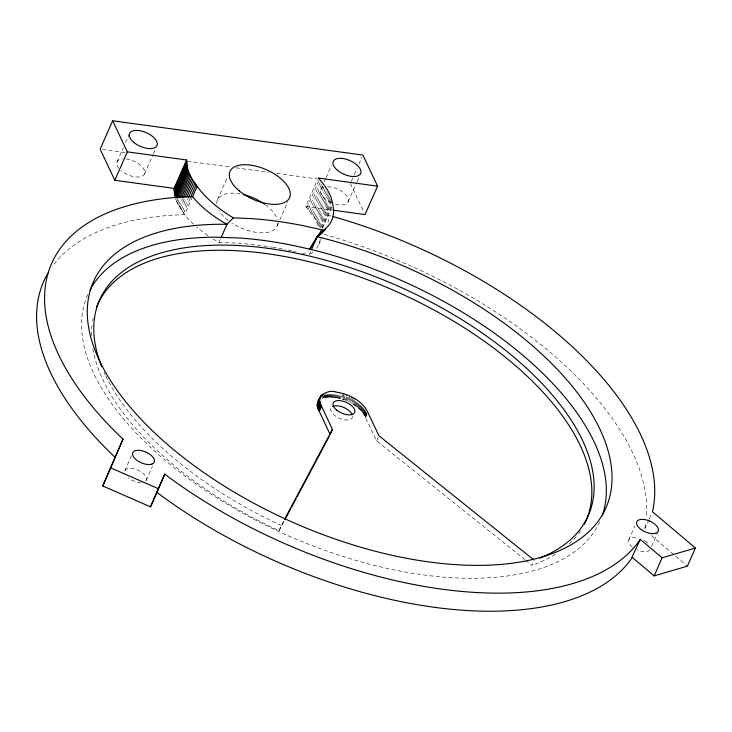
<?xml version="1.0" encoding="UTF-8"?>
<svg xmlns="http://www.w3.org/2000/svg" width="732" height="732" viewBox="0 0 732 732"><rect width="100%" height="100%" fill="white"/><g stroke="black" fill="none" stroke-linecap="round" stroke-linejoin="round"><path stroke-width="0.55" stroke-dasharray="3.66 2.75" d="M117.047 161.864L123.315 147.663M125.547 142.584L129.134 134.468M144.451 173.978L152.951 154.699M153.4 153.683L155.193 149.63M193.568 224.267A78.159 38.961 23.8 0 1 184.83 214.961L177.437 203.395L176.064 200.165L176.961 198.134M176.705 201.776L178.05 198.729M177.437 203.395L179.669 198.326M178.242 205.033L180.932 198.939M179.139 206.671L182.716 198.555M180.118 208.327L184.592 198.171M181.179 209.983L186.102 198.82M182.314 211.64L188.133 198.445M183.54 213.296L190.247 198.079M192.608 196.615L184.629 214.696L182.268 214.741A325.667 162.339 23.8 0 0 52.356 266.439M217.477 199.799L227.771 176.458M213.076 238.943A78.159 38.961 23.8 0 0 216.901 241.212L218.987 242.393L221.265 237.223M124.843 470.758L131.486 455.688M146.29 480.238L152.485 466.174M277.053 226.133L279.285 221.064M279.734 220.048L287.795 201.785M331.102 199.964L319.015 227.359L314.412 217.614L305.756 206.451L317.395 180.063M306.873 207.668L319.408 179.249M308.328 209.315L320.854 180.905M309.7 210.981L322.226 182.561M320.726 189.789L322.519 185.727M324.303 181.673L325.649 178.626M326.097 177.611L331.468 165.432M310.99 212.637L323.526 184.226M312.216 214.302L324.743 185.882M313.351 215.958L325.886 187.548M314.412 217.614L326.948 189.204M315.391 219.261L327.927 190.851M316.288 220.908L328.824 192.498M317.102 222.546L329.18 195.142M317.825 224.166L330.361 195.746M318.466 225.767L330.992 197.356M319.93 227.927L332.017 200.522M309.169 254.754L311.448 249.585M321.202 227.451L331.047 205.125M321.943 227.963L331.34 206.653M322.538 228.274L331.944 206.955M318.749 244.57L321.851 237.543M351.259 181.463L353.94 175.378M354.389 174.362L357.079 168.269M358.872 164.215L362.001 157.106M348.13 201.904L356.63 182.625M357.079 181.609L358.872 177.547M322.016 397.65L323.388 394.557M322.062 398.446L323.123 398.025L325.401 392.864M323.123 398.025L325.502 393.706M323.681 397.842L326.545 392.508M324.267 397.677L324.88 397.531L327.158 392.361M324.88 397.531L325.502 397.403L327.78 392.233M325.502 397.403L326.152 397.293L328.43 392.123M326.152 397.293L326.82 397.202L329.098 392.032M326.82 397.202L327.506 397.128L329.784 391.968M327.506 397.128L328.211 397.083L330.489 391.913M328.211 397.083L328.924 397.046L331.203 391.876M328.924 397.046L329.656 397.028L331.935 391.867M329.656 397.028L330.407 397.037L332.685 391.867M330.407 397.037L331.166 397.064L333.453 391.895M331.166 397.064L331.944 397.11L334.222 391.94M331.944 397.11L332.731 397.174L335.009 392.004M332.731 397.174L333.527 397.256L335.805 392.087M333.527 397.256L334.341 397.357L336.619 392.187M334.341 397.357L335.155 397.476L337.434 392.306M335.155 397.476L335.979 397.613L338.257 392.453M335.979 397.613L336.812 397.778L339.09 392.608M92.827 348.825A267.052 133.123 23.8 0 0 279.038 530.663L283.979 520.498M336.812 397.778L337.653 397.952L339.932 392.782M337.653 397.952L338.495 398.144L340.773 392.983M338.495 398.144L339.337 398.354L341.615 393.194M339.337 398.354L340.188 398.592L342.466 393.423M343.317 393.67L341.039 398.839L340.188 398.592M344.168 393.935L341.89 399.105L344.443 400.001L346.721 394.832M342.741 399.388L345.019 394.219M343.592 399.681L345.87 394.521M345.284 400.331L347.563 395.161M346.126 400.669L348.405 395.509M346.959 401.035L349.237 395.866M350.07 396.241L347.792 401.411L348.606 401.795L350.884 396.634M351.699 397.037L349.42 402.197L350.225 402.618L352.504 397.449M353.3 397.879L351.021 403.039L351.799 403.478L354.078 398.318M354.846 398.766L352.568 403.936C357.939 407.267 363.374 411.558 365.597 417.697L376.706 440.966L524.78 559.614M353.327 404.393L355.606 399.233M354.068 404.869L356.347 399.699M354.791 405.354L357.07 400.184M355.505 405.839L357.783 400.678M356.2 406.342L358.479 401.182M356.868 406.855L359.147 401.685M357.527 407.367L359.805 402.197M358.168 407.889L360.446 402.728M358.781 408.419L361.068 403.25M359.385 408.95L361.663 403.79M359.961 409.49L362.239 404.329M360.51 410.03L362.788 404.869M361.041 410.579L363.319 405.418M361.544 411.128L363.822 405.967M362.029 411.677L364.307 406.516M362.486 412.235L364.765 407.065M362.916 412.784L365.204 407.623M363.328 413.342L365.607 408.172M363.703 413.891L365.982 408.731M364.06 414.449L366.339 409.28M364.39 414.998L366.668 409.829M364.682 415.547L366.961 410.377M364.957 416.087L366.778 411.951M365.195 416.627L367.473 411.466M365.414 417.167L367.693 411.997M365.597 417.697L366.961 414.596M376.706 440.966L378.984 435.796M525.668 560.328L531.908 565.333L534.195 560.163M628.815 539.841L635.019 525.777M648.881 519.738L644.453 529.785L644.81 528.358A325.667 162.339 23.8 0 0 645.825 522.657M649.321 518.732L651.535 513.708M651.59 546.31L657.345 533.244M279.038 530.663L284.364 520.653M218.987 242.393L237.058 243.152A280.072 139.611 23.8 0 1 271.563 247.114M102.398 149.502L125.044 152.604M187.319 161.141L231.477 167.198M236.006 167.82L268.836 172.322M276.769 173.402L317.523 178.992M305.756 206.451L332.603 210.13M291.601 250.792L289.369 250.317A280.072 139.611 23.8 0 0 284.885 249.447M293.532 251.195L295.472 251.607M302.398 253.153L305.418 253.848M331.029 215.958L328.329 215.455A78.159 38.961 23.8 0 1 327.991 222.601M651.324 535.595L687.421 566.111M350.363 183.494L364.097 212.573M175.515 198.573L176.064 200.165M324.111 234.341A325.667 162.339 23.8 0 1 646.475 516.829M320.259 239.309A78.159 38.961 23.8 0 1 316.7 248.121M312.793 252.247A78.159 38.961 23.8 0 1 310.359 254.022M207.925 235.603A78.159 38.961 23.8 0 1 196.551 226.938M272.661 247.297A280.072 139.611 23.8 0 1 283.769 249.237M649.952 549.851A11.721 5.847 23.8 0 1 637.16 549.915M632.402 547.069A11.721 5.847 23.8 0 1 629.062 539.393A11.721 5.847 23.8 0 1 638.487 538.038M644.087 540.344A11.721 5.847 23.8 0 1 644.773 540.756M645.112 540.966A11.721 5.847 23.8 0 1 649.092 544.526M145.558 481.244A11.721 5.847 23.8 0 0 141.788 472.323A11.721 5.847 23.8 0 0 127.734 468.645L127.469 468.718A11.721 5.847 23.8 0 0 124.586 472.186M140.974 482.635A11.721 5.847 23.8 0 1 128.146 477.749M580.531 530.673A267.052 133.123 23.8 0 1 576.615 536.007M576.011 536.748A267.052 133.123 23.8 0 1 569.331 543.803M555.442 554.307A267.052 133.123 23.8 0 1 531.908 565.333M91.527 335.54A267.052 133.123 23.8 0 1 92.278 322.894M92.571 321.009A267.052 133.123 23.8 0 1 93.11 318.219M352.659 416.426A11.721 5.847 23.8 0 1 339.868 418.475A11.721 5.847 23.8 0 1 331.267 407.623M327.515 186.724A14.979 7.466 23.8 0 1 348.075 198.299A14.979 7.466 23.8 0 1 333.81 203.615M331.386 202.663A14.979 7.466 23.8 0 1 323.754 187.291M126.06 158.926A14.979 7.466 23.8 0 1 143.124 168.076A14.979 7.466 23.8 0 1 139.162 176.961A14.979 7.466 23.8 0 1 120.908 170.501M118.785 168.305A14.979 7.466 23.8 0 1 122.601 158.862M277.748 223.361A32.565 16.232 23.8 0 1 231.779 223.004M228.274 220.524A32.565 16.232 23.8 0 1 218.877 210.349M216.764 203.78A32.565 16.232 23.8 0 1 240.142 193.87M265.414 204.777A32.565 16.232 23.8 0 1 277.355 219.618M599.709 521.861A280.072 139.611 23.8 0 1 286.276 534.882A280.072 139.611 23.8 0 1 87.794 294.484M281.317 525.503A267.052 133.123 23.8 0 1 105.801 375.955M105.362 375.022A267.052 133.123 23.8 0 1 104.081 372.249"/><path stroke-width="1.1" d="M186.633 159.988L187.584 168.589L175.049 197L174.097 188.408L186.633 159.988L127.341 151.863L112.664 120.78L362.898 155.083L377.575 186.166L365.039 214.577L333.719 210.285M320.131 397.202L319.555 399.892L320.223 403.46L332.429 429.41L330.15 434.579L319.298 411.347C312.235 400.651 325.374 387.923 336.619 392.187C348.926 394.365 362.532 400.514 367.876 412.528L378.984 435.796L533.299 559.449M333.152 216.562A325.667 162.339 23.8 0 1 652.779 510.277L652.422 511.705L695.4 548.03L662.121 557.802L640.28 539.338L638.981 541.277A325.667 162.339 23.8 0 1 168.177 476.742L164.727 474.144L150.536 506.846L102.791 485.975L123.003 439.127L121.155 437.397A325.667 162.339 23.8 0 1 190.247 196.661L192.809 196.881A78.159 38.961 23.8 0 0 224.88 223.132L226.966 224.303L233.352 217.862L251.424 218.621A280.072 139.611 23.8 0 1 303.734 225.795L323.535 230.223L324.724 229.317A87.273 43.508 23.8 0 0 332.914 205.161C331.596 194.675 325.301 185.617 318.292 178.041L377.575 186.166M102.791 485.975L123.003 439.127M150.536 506.846L164.727 474.144M112.664 120.78L100.128 149.191L114.814 180.273L174.097 188.408M114.814 180.273L127.341 151.863M174.051 189.46L186.578 161.04M174.07 190.915L186.605 162.504M174.179 192.397L186.715 163.986M174.381 193.916L186.916 165.496M174.674 195.444L187.2 167.033M175.964 197.558L188.051 170.163L187.584 168.589M176.961 198.134L188.6 171.755L188.051 170.163M178.498 197.713L189.24 173.365L188.6 171.755M180.118 197.311L189.963 174.985L189.24 173.365M181.829 196.908L190.778 176.613L189.963 174.985M183.165 197.539L191.674 178.26L190.778 176.613M185.04 197.164L192.653 179.907L191.674 178.26M186.999 196.789L193.706 181.563L192.653 179.907M188.582 197.43L194.849 183.229L193.706 181.563M190.695 197.064L196.066 184.885L194.849 183.229M192.608 196.615L197.164 186.285L196.066 184.885M221.265 237.223L226.966 224.303L220.451 224.257A280.072 139.611 23.8 0 0 186.321 459.806A280.072 139.611 23.8 0 0 601.228 516.682A280.072 139.611 23.8 0 0 324.505 238.522L317.139 236.665L309.709 249.145L291.647 245.156A280.072 139.611 23.8 0 0 239.337 237.982L214.75 237.168A280.072 139.611 23.8 0 0 89.935 290.101M311.448 249.585L317.139 236.665L323.535 230.223M317.432 403.661L320.808 396.012M317.349 404.119L321.092 395.646M317.295 404.586L321.403 395.298M317.276 405.061L319.555 399.892M317.276 405.546L319.555 400.377M321.202 396.707L322.117 394.639M317.313 406.04L319.591 400.88M317.386 406.544L319.664 401.383M322.016 396.113L322.931 394.045M317.478 407.056L319.756 401.886M317.606 407.578L319.884 402.408M317.761 408.099L320.04 402.929M317.944 408.63L320.223 403.46M318.155 409.17L320.433 404M318.402 409.71L320.68 404.54M318.667 410.249L320.945 405.089M318.969 410.798L321.247 405.629M319.298 411.347L321.577 406.187M156.758 492.224L160.207 494.823A325.667 162.339 23.8 0 0 631.002 559.358L640.28 539.338M632.311 557.418L654.152 575.883L662.121 557.802M695.4 548.03L687.421 566.111L654.152 575.883M317.853 402.362L319.472 400.13M284.51 519.491L332.429 429.41M285.425 518.659L290.22 509.646M291.281 507.642L296.076 498.638M297.137 496.635L329.08 436.583M321.796 229.784L309.709 249.145L318.804 251.433A280.072 139.611 23.8 0 1 602.271 515.538M317.139 236.665L318.329 235.942A78.159 38.961 23.8 0 0 325.447 228.896M110.77 467.894L158.515 488.766M233.352 217.862L231.092 216.489A87.273 43.508 23.8 0 1 197.365 186.578L197.164 186.285M115.034 457.216L113.176 455.478A325.667 162.339 23.8 0 1 46.308 276.12M46.848 275.122A325.667 162.339 23.8 0 1 47.973 273.146M584.319 524.231A267.052 133.123 23.8 0 0 300.385 259.695L291.803 257.884A267.052 133.123 23.8 0 0 241.917 251.049L233.975 250.591A267.052 133.123 23.8 0 0 96.35 307.486M332.63 406.507A11.721 5.847 23.8 0 1 343.491 407.321A11.721 5.847 23.8 0 1 352.266 414.577M243.28 194.529A32.565 16.232 23.8 0 1 262.751 202.938M263.657 203.533A32.565 16.232 23.8 0 1 264.545 204.155M539.749 558.095A267.052 133.123 23.8 0 0 559.513 403.762A267.052 133.123 23.8 0 0 302.664 254.526L294.081 252.714A267.052 133.123 23.8 0 0 244.195 245.879L236.253 245.421A267.052 133.123 23.8 0 0 100.357 363.081M101.748 366.732A267.052 133.123 23.8 0 1 100.696 363.996M151.89 464.106L151.634 464.189A11.721 5.847 23.8 0 1 136.115 459.669A11.721 5.847 23.8 0 1 135.438 450.638L135.704 450.564A11.721 5.847 23.8 0 1 150.957 455.158A11.721 5.847 23.8 0 1 151.89 464.106M649.888 521.157L649.513 520.992A11.721 5.847 23.8 0 0 636.785 521.76A11.721 5.847 23.8 0 0 644.764 531.67L645.13 531.835A11.721 5.847 23.8 0 0 658.233 531.24A11.721 5.847 23.8 0 0 649.888 521.157M337.479 170.309A14.979 7.466 23.8 0 0 360.656 173.484A14.979 7.466 23.8 0 0 342.741 158.496A14.979 7.466 23.8 0 0 337.479 170.309M133.8 142.392A14.979 7.466 23.8 0 0 156.977 145.567A14.979 7.466 23.8 0 0 139.062 130.57A14.979 7.466 23.8 0 0 133.8 142.392M239.19 190.814A32.565 16.232 23.8 0 0 289.579 197.722A32.565 16.232 23.8 0 0 250.628 165.13A32.565 16.232 23.8 0 0 239.19 190.814M336.537 409.984A11.721 5.847 23.8 0 0 354.681 412.473A11.721 5.847 23.8 0 0 340.655 400.733A11.721 5.847 23.8 0 0 336.537 409.984"/></g></svg>
